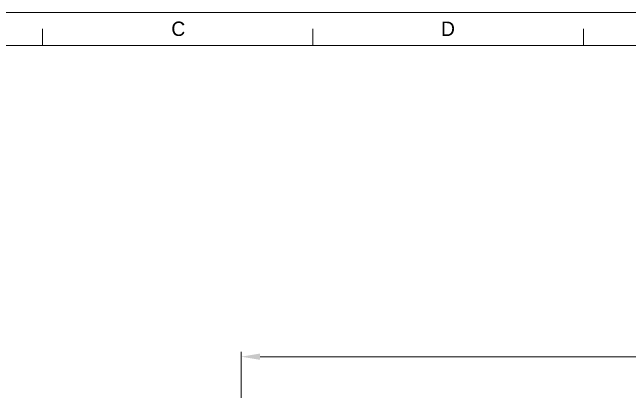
# Model space of a CAD drawing. Header units: millimetres. Extents: x 0 to 2822, y 422 to 2401.
# Drawn here: x 554 to 1183, y 2015 to 2401 of the extents above; entities that cross this region are included whole.
import ezdxf

# ---------------------------------------------------------------- set-up
doc = ezdxf.new("R2010")
doc.units = ezdxf.units.MM

msp = doc.modelspace()

# ---------------------------------------------------------------- hatches: boundary and pattern name
at = {"true_color": 0x00ffff}
h = msp.add_hatch(color=4, dxfattribs=at)
h.dxf.hatch_style = 2
h.paths.add_polyline_path([(806.369567, 2053.360095), (787.044753, 2050.139586), (806.369567, 2046.918725)])

# ---------------------------------------------------------------- linework, layer by layer
at = {"color": 5, "lineweight": 0, "true_color": 0x0000ff}
for points in [[(0, 2400.558198), (2822.222222, 2400.558198)], [(584.60326, 2366.960278), (584.60326, 2383.759203)], [(860.105807, 2366.960278), (860.105807, 2383.759203)], [(1135.608565, 2366.960278), (1135.608565, 2383.759203)], [(33.597956, 2366.960278), (2788.624125, 2366.960278)]]:
    msp.add_lwpolyline(points, dxfattribs=at)
at = {"color": 4, "lineweight": 0, "true_color": 0x00ffff}
for points in [[(787.044823, 1793.865687), (787.044823, 2054.970631)], [(806.369567, 2050.139445), (1331.673669, 2050.139445)]]:
    msp.add_lwpolyline(points, dxfattribs=at)

# ---------------------------------------------------------------- texts
at = {"color": 5, "true_color": 0x0000ff, "char_height": 14.636585, "attachment_point": 1}
for s, insert in [('{\\fMicrosoftYaHei|b0|i0|c0;C}', (715.977521, 2391.177829)), ('{\\fMicrosoftYaHei|b0|i0|c0;D}', (990.586082, 2391.177829))]:
    msp.add_mtext(s, dxfattribs=dict(at, insert=insert))

doc.saveas('drawing.dxf')
